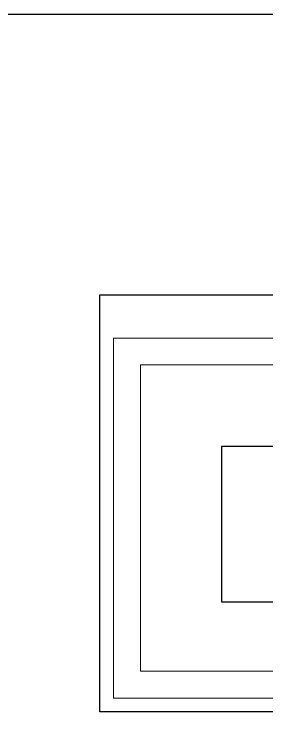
# Model space of a CAD drawing. Header units: millimetres. Extents: x -159343 to -156938, y -78749 to -77939.
# Drawn here: x -157561.8 to -157502.8, y -78104.9 to -77938.6 of the extents above; entities that cross this region are included whole.
import ezdxf

# ---------------------------------------------------------------- set-up
doc = ezdxf.new("R2010")
doc.units = ezdxf.units.MM
doc.header["$LTSCALE"] = 2
doc.header["$MEASUREMENT"] = 0
doc.layers.get('0').update_dxf_attribs({"linetype": 'CONTINUOUS'})
doc.layers.add('刀型线', color=67, linetype='CONTINUOUS', lineweight=9)
doc.layers.add('标注', color=7, linetype='CONTINUOUS', lineweight=25)
doc.layers.add('图层3', color=3, linetype='CONTINUOUS')

msp = doc.modelspace()

# ---------------------------------------------------------------- linework, layer by layer
at = {"color": 0}
for p, q in [((-157541.82, -78101.56), (-157541.82, -78004.13)), ((-157513.34, -78075.96), (-157513.34, -78039.51)), ((-157317.76, -78075.96), (-157513.34, -78075.96)), ((-157289.28, -78101.56), (-157541.82, -78101.56))]:
    msp.add_line(p, q, dxfattribs=at)
at = {"layer": '刀型线', "color": 0}
for p, q in [((-157538.67, -78098.41), (-157538.67, -78014.25)), ((-157538.67, -78014.25), (-157292.43, -78014.25)), ((-157532.37, -78092.11), (-157532.37, -78020.55)), ((-157532.37, -78020.55), (-157298.73, -78020.55)), ((-157298.73, -78092.11), (-157532.37, -78092.11)), ((-157292.43, -78098.41), (-157538.67, -78098.41))]:
    msp.add_line(p, q, dxfattribs=at)
at = {"layer": '图层3', "color": 0}
msp.add_line((-157513.34, -78039.51), (-157317.76, -78039.51), dxfattribs=at)
at = {"layer": '标注', "color": 0}
msp.add_line((-157541.82, -78004.13), (-157289.28, -78004.13), dxfattribs=at)
at = {"layer": '标注', "color": 7}
msp.add_lwpolyline([(-159342.95, -77938.6), (-156937.6, -77938.6), (-156937.6, -78748.67), (-159342.95, -78748.67)], close=True, dxfattribs=at)

doc.saveas('drawing.dxf')
